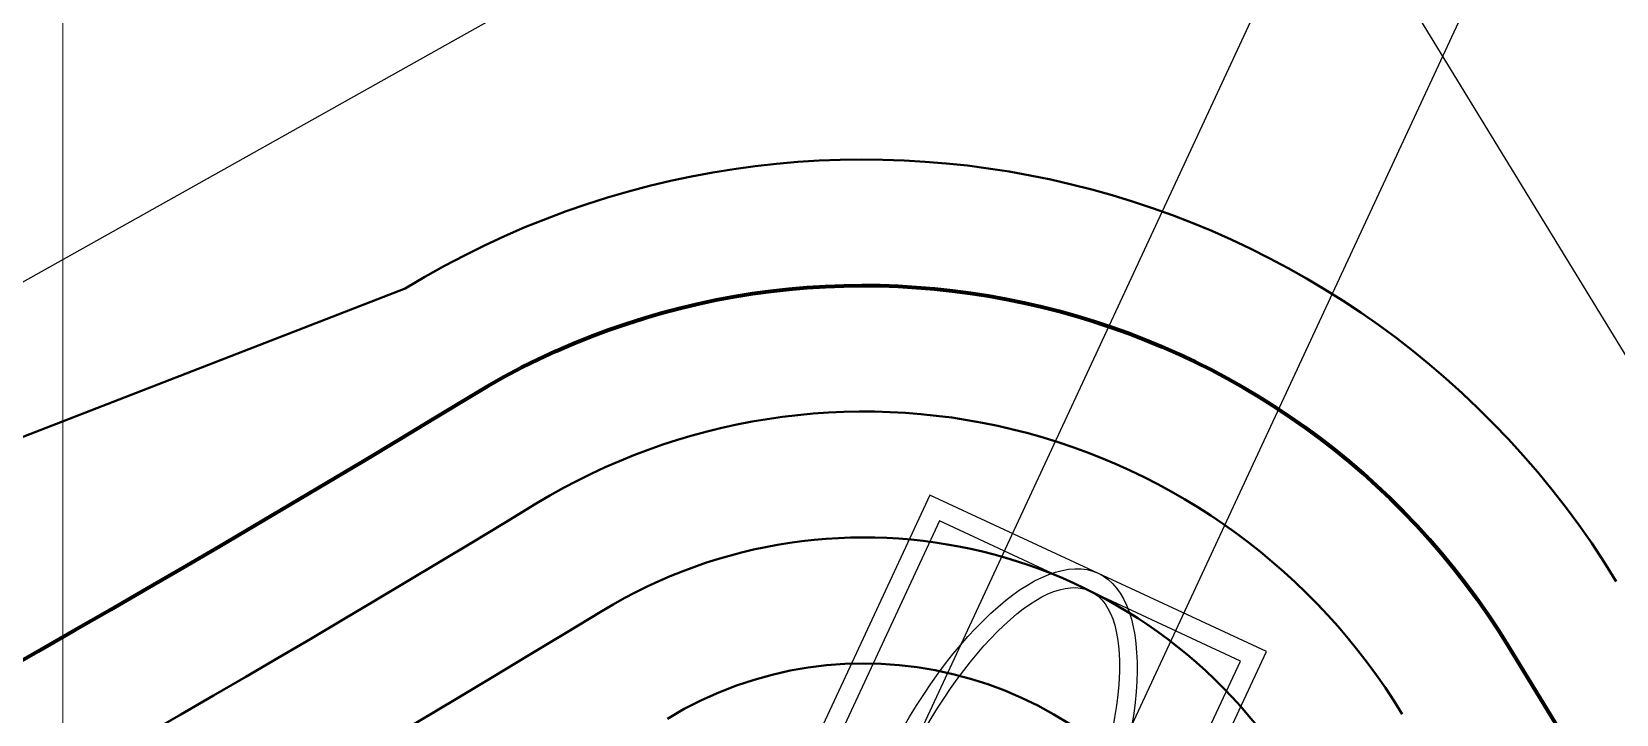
# Model space of a CAD drawing. Header units: inches. Extents: x -5337 to 1057, y 15227 to 19227.
# Drawn here: x -3138.14 to -3100.4, y 16437.71 to 16453.97 of the extents above; entities that cross this region are included whole.
import ezdxf

# ---------------------------------------------------------------- set-up
doc = ezdxf.new("R2010")
doc.units = ezdxf.units.IN
doc.header["$LTSCALE"] = 150
doc.header["$MEASUREMENT"] = 0
doc.linetypes.add('HIDDEN', pattern=[0.375, 0.25, -0.125])
for name, color, linetype in [('COMT-MIN', 84, 'Continuous'), ('CONT-MJR', 84, 'Continuous'), ('grid', 7, 'HIDDEN'), ('LOTLINE', 7, 'Continuous'), ('ROW', 7, 'Continuous'), ('STORM', 7, 'Continuous'), ('STORM INLET', 7, 'Continuous')]:
    doc.layers.add(name, color=color, linetype=linetype)

msp = doc.modelspace()

# ---------------------------------------------------------------- linework, layer by layer
at = {"layer": 'COMT-MIN', "color": 5, "linetype": 'Continuous', "lineweight": 40}
msp.add_line((-3129.243, 16447.856), (-3159.744, 16436.016), dxfattribs=at)
at = {"layer": 'COMT-MIN', "color": 5, "linetype": 'Continuous', "lineweight": 40, "extrusion": (0, 0, -1)}
for radius, end in [(21, 148.5581), (15, 148.7174), (12, 148.5581), (9, 148.5581)]:
    msp.add_arc((3118.312, 16429.925), radius, 58.6349, end, dxfattribs=at)
at = {"layer": 'COMT-MIN', "color": 5, "linetype": 'Continuous', "lineweight": 40}
for radius, start in [(408.369, 285.3192), (411.369, 283.32215)]:
    msp.add_arc((-3338.672, 16791.426), radius, start, 301.36511, dxfattribs=at)
at = {"layer": 'CONT-MJR', "color": 5, "linetype": 'Continuous', "lineweight": 70}
msp.add_line((-3102.955, 16439.314), (-3088.013, 16414.875), dxfattribs=at)
at = {"layer": 'CONT-MJR', "color": 5, "linetype": 'Continuous', "lineweight": 70, "extrusion": (0, 0, -1)}
msp.add_arc((3118.312, 16429.925), 18, 58.6349, 148.5581, dxfattribs=at)
at = {"layer": 'CONT-MJR', "color": 5, "linetype": 'Continuous', "lineweight": 70}
msp.add_arc((-3338.672, 16791.426), 405.369, 283.36026, 301.36511, dxfattribs=at)
at = {"layer": 'grid', "color": 252, "linetype": 'HIDDEN', "lineweight": 0, "ltscale": 0.6}
msp.add_line((-3137.394, 19121.984), (-3137.394, 15630.294), dxfattribs=at)
at = {"layer": 'LOTLINE'}
msp.add_line((-3175.028, 16427.446), (-3110.714, 16463.507), dxfattribs=at)
at = {"layer": 'ROW'}
msp.add_line((-3063.616, 16386.475), (-3170.702, 16561.621), dxfattribs=at)
at = {"layer": 'STORM', "color": 5}
for p, q in [((-3117.583, 16435.986), (-3108.336, 16455.87)), ((-3113.503, 16434.088), (-3104.256, 16453.972)), ((-3104.256, 16453.972), (-3104.256, 16453.972))]:
    msp.add_line(p, q, dxfattribs=at)
msp.add_arc((-3178.836, 16488.655), 82.25, 335.05923, 340.82947, dxfattribs=at)
at = {"layer": 'STORM INLET', "color": 5}
for p, q in [((-3116.745, 16442.936), (-3122.85, 16429.805)), ((-3108.73, 16439.209), (-3116.745, 16442.936)), ((-3116.519, 16442.318), (-3122.235, 16430.03)), ((-3109.348, 16438.983), (-3116.519, 16442.318)), ((-3114.837, 16426.076), (-3108.73, 16439.209)), ((-3115.064, 16426.696), (-3109.348, 16438.983))]:
    msp.add_line(p, q, dxfattribs=at)
for major_axis, ratio in [((2.807, 6.036), 0.408128), ((2.611, 5.614), 0.36366)]:
    msp.add_ellipse((-3115.543, 16435.037), major_axis=major_axis, ratio=ratio, dxfattribs=at)

doc.saveas('drawing.dxf')
